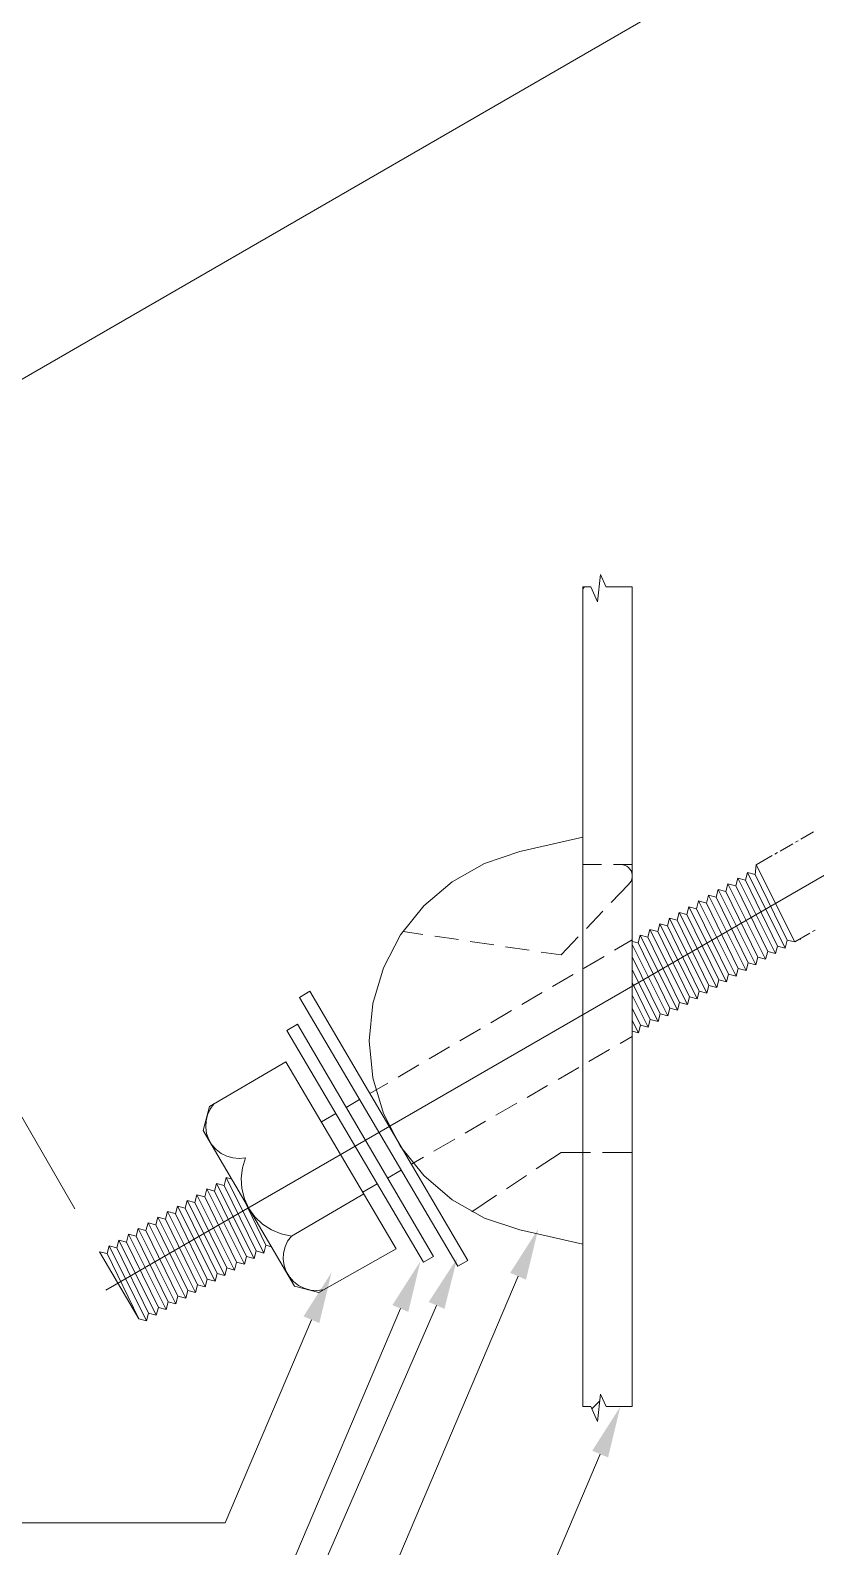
# Model space of a CAD drawing. Header units: millimetres. Extents: x 2 to 579, y 1 to 405.
# Drawn here: x 147.63 to 155.86, y 116.02 to 131.91 of the extents above; entities that cross this region are included whole.
import ezdxf

# ---------------------------------------------------------------- set-up
doc = ezdxf.new("R2010")
doc.units = ezdxf.units.MM
doc.linetypes.add('XKITLINE00', pattern=[0])
doc.layers.add('LinkedObject', color=7, linetype='Continuous', lineweight=0)

# ---------------------------------------------------------------- blocks, each defined once
blk = doc.blocks.new('*A4')
at = {"layer": 'LinkedObject'}
for points in [[(152.824, 118.821), (152.658, 118.892), (152.952, 119.354)], [(151.591, 118.483), (151.425, 118.554), (151.719, 119.016)], [(151.97, 118.515), (151.805, 118.587), (152.103, 119.046)], [(150.66, 118.366), (150.494, 118.436), (150.788, 118.898)], [(153.683, 116.958), (153.517, 117.028), (153.811, 117.49)]]:
    blk.add_hatch(color=6, dxfattribs=at).paths.add_polyline_path(points, flags=17)
at = {"layer": 'LinkedObject', "color": 6, "linetype": 'XKITLINE00', "lineweight": 0}
for p, q in [((144.194, 126.322), (185.588, 150.246)), ((153.697, 121.759), (168.518, 130.325)), ((148.1, 119.564), (143.744, 127.101)), ((152.741, 118.857), (148.586, 109.066)), ((151.887, 118.551), (148.973, 111.855)), ((150.577, 118.401), (149.674, 116.273)), ((151.508, 118.519), (149.929, 114.8)), ((153.6, 116.993), (149.31, 106.885)), ((149.674, 116.273), (140.133, 116.273))]:
    blk.add_line(p, q, dxfattribs=at)
at = {"layer": 'LinkedObject', "color": 9, "linetype": 'XKITLINE00', "lineweight": 0}
for p, q in [((153.572, 125.923), (153.605, 126.209)), ((153.605, 126.209), (153.662, 126.078)), ((153.418, 126.079), (153.501, 126.079)), ((153.418, 126.061), (153.435, 126.079)), ((153.501, 126.079), (153.572, 125.923)), ((153.662, 126.079), (153.936, 126.079)), ((159.383, 125.045), (148.423, 118.711)), ((155.7, 123.436), (155.835, 123.514)), ((155.483, 123.311), (155.618, 123.389)), ((155.645, 123.405), (155.673, 123.42)), ((155.233, 123.166), (155.402, 123.264)), ((155.429, 123.28), (155.456, 123.295)), ((155.637, 122.36), (155.796, 122.452)), ((155.823, 122.468), (155.85, 122.484))]:
    blk.add_line(p, q, dxfattribs=at)
at = {"layer": 'LinkedObject', "color": 7, "linetype": 'XKITLINE00', "lineweight": 0}
for p, q in [((153.418, 117.49), (153.418, 126.079)), ((153.936, 126.079), (153.936, 117.49)), ((153.418, 123.459), (152.76, 123.307)), ((152.76, 123.307), (152.39, 123.183)), ((152.39, 123.183), (152.051, 122.991)), ((152.051, 122.991), (151.754, 122.738)), ((151.754, 122.738), (151.511, 122.433)), ((151.511, 122.433), (151.331, 122.087)), ((151.331, 122.087), (151.22, 121.713)), ((151.22, 121.713), (151.183, 121.325)), ((151.183, 121.325), (151.22, 120.937)), ((151.22, 120.937), (151.331, 120.563)), ((151.331, 120.563), (151.511, 120.217)), ((151.511, 120.217), (151.754, 119.912)), ((151.754, 119.912), (152.051, 119.658)), ((152.051, 119.658), (152.39, 119.466)), ((152.39, 119.466), (152.76, 119.343)), ((153.418, 119.191), (152.76, 119.343)), ((148.551, 118.785), (148.551, 118.785)), ((153.572, 117.334), (153.605, 117.621)), ((153.605, 117.621), (153.662, 117.49)), ((153.502, 117.49), (153.418, 117.49)), ((153.502, 117.49), (153.572, 117.334)), ((153.512, 117.467), (153.597, 117.552)), ((153.936, 117.49), (153.662, 117.49))]:
    blk.add_line(p, q, dxfattribs=at)
at = {"layer": 'LinkedObject', "color": 1, "linetype": 'XKITLINE00', "lineweight": 0}
for p, q in [((153.418, 123.17), (153.614, 123.17)), ((153.739, 123.17), (153.936, 123.17)), ((153.839, 123.168), (153.818, 123.17)), ((153.86, 123.162), (153.839, 123.168)), ((153.88, 123.152), (153.86, 123.162)), ((153.898, 123.139), (153.88, 123.152)), ((153.912, 123.122), (153.898, 123.139)), ((155.233, 123.166), (155.223, 123.066)), ((155.233, 123.166), (155.637, 122.36)), ((153.911, 122.979), (153.923, 122.998)), ((153.924, 123.104), (153.912, 123.122)), ((153.923, 122.998), (153.931, 123.018)), ((153.932, 123.083), (153.924, 123.104)), ((153.931, 123.018), (153.935, 123.039)), ((153.935, 123.061), (153.932, 123.083)), ((153.935, 123.039), (153.935, 123.061)), ((155.04, 123.028), (155.019, 122.947)), ((155.121, 123.007), (155.04, 123.028)), ((155.04, 123.028), (155.435, 122.237)), ((155.142, 123.088), (155.121, 123.007)), ((155.456, 122.317), (155.121, 123.007)), ((155.223, 123.066), (155.142, 123.088)), ((155.142, 123.088), (155.537, 122.296)), ((155.558, 122.377), (155.223, 123.066)), ((153.896, 122.963), (153.716, 122.774)), ((153.896, 122.963), (153.911, 122.979)), ((154.734, 122.848), (154.712, 122.767)), ((154.814, 122.827), (154.734, 122.848)), ((154.734, 122.848), (155.128, 122.059)), ((154.836, 122.908), (154.814, 122.827)), ((155.149, 122.14), (154.814, 122.827)), ((154.917, 122.887), (154.836, 122.908)), ((154.836, 122.908), (155.23, 122.118)), ((154.938, 122.968), (154.917, 122.887)), ((155.251, 122.199), (154.917, 122.887)), ((155.019, 122.947), (154.938, 122.968)), ((154.938, 122.968), (155.332, 122.178)), ((155.354, 122.258), (155.019, 122.947)), ((153.629, 122.683), (153.457, 122.502)), ((154.427, 122.669), (154.406, 122.588)), ((154.508, 122.648), (154.427, 122.669)), ((154.427, 122.669), (154.82, 121.881)), ((154.529, 122.729), (154.508, 122.648)), ((154.61, 122.708), (154.529, 122.729)), ((154.529, 122.729), (154.923, 121.94)), ((154.631, 122.789), (154.61, 122.708)), ((154.944, 122.021), (154.61, 122.708)), ((154.712, 122.767), (154.631, 122.789)), ((154.631, 122.789), (155.025, 122)), ((155.046, 122.08), (154.712, 122.767)), ((154.223, 122.549), (154.202, 122.468)), ((154.304, 122.528), (154.223, 122.549)), ((154.223, 122.549), (154.616, 121.763)), ((154.325, 122.609), (154.304, 122.528)), ((154.637, 121.843), (154.304, 122.528)), ((154.406, 122.588), (154.325, 122.609)), ((154.325, 122.609), (154.718, 121.822)), ((154.739, 121.903), (154.406, 122.588)), ((154.842, 121.962), (154.508, 122.648)), ((151.536, 122.47), (151.745, 122.439)), ((151.869, 122.421), (152.116, 122.384)), ((152.239, 122.365), (152.487, 122.328)), ((153.37, 122.412), (153.19, 122.223)), ((153.931, 122.363), (153.936, 122.368)), ((153.998, 122.349), (153.936, 122.365)), ((154.019, 122.43), (153.998, 122.349)), ((154.33, 121.666), (153.998, 122.349)), ((154.1, 122.409), (154.019, 122.43)), ((154.019, 122.43), (154.411, 121.644)), ((154.121, 122.489), (154.1, 122.409)), ((154.432, 121.725), (154.1, 122.409)), ((154.202, 122.468), (154.121, 122.489)), ((154.121, 122.489), (154.513, 121.703)), ((154.534, 121.784), (154.202, 122.468)), ((155.558, 122.377), (155.537, 122.296)), ((155.637, 122.36), (155.558, 122.377)), ((155.698, 122.386), (155.698, 122.387)), ((152.61, 122.31), (152.858, 122.273)), ((152.981, 122.254), (153.19, 122.223)), ((153.936, 122.331), (154.308, 121.585)), ((154.227, 121.606), (153.936, 122.205)), ((155.251, 122.199), (155.23, 122.118)), ((155.332, 122.178), (155.251, 122.199)), ((155.354, 122.258), (155.332, 122.178)), ((155.435, 122.237), (155.354, 122.258)), ((155.456, 122.317), (155.435, 122.237)), ((155.537, 122.296), (155.456, 122.317)), ((153.936, 122.066), (154.206, 121.526)), ((155.046, 122.08), (155.025, 122)), ((155.128, 122.059), (155.046, 122.08)), ((155.149, 122.14), (155.128, 122.059)), ((155.23, 122.118), (155.149, 122.14)), ((154.125, 121.547), (153.936, 121.935)), ((154.739, 121.903), (154.718, 121.822)), ((154.82, 121.881), (154.739, 121.903)), ((154.842, 121.962), (154.82, 121.881)), ((154.923, 121.94), (154.842, 121.962)), ((154.944, 122.021), (154.923, 121.94)), ((155.025, 122), (154.944, 122.021)), ((150.562, 121.844), (150.452, 121.778)), ((152.11, 118.962), (150.452, 121.778)), ((150.562, 121.844), (152.215, 119.022)), ((153.936, 121.802), (154.104, 121.466)), ((154.432, 121.725), (154.411, 121.644)), ((154.513, 121.703), (154.432, 121.725)), ((154.534, 121.784), (154.513, 121.703)), ((154.616, 121.763), (154.534, 121.784)), ((154.637, 121.843), (154.616, 121.763)), ((154.718, 121.822), (154.637, 121.843)), ((154.022, 121.488), (153.936, 121.666)), ((154.227, 121.606), (154.206, 121.526)), ((154.308, 121.585), (154.227, 121.606)), ((154.33, 121.666), (154.308, 121.585)), ((154.411, 121.644), (154.33, 121.666)), ((153.936, 121.538), (154.001, 121.407)), ((154.001, 121.407), (153.936, 121.424)), ((154.022, 121.488), (154.001, 121.407)), ((154.104, 121.466), (154.022, 121.488)), ((154.125, 121.547), (154.104, 121.466)), ((154.206, 121.526), (154.125, 121.547)), ((152.931, 119.982), (153.19, 120.154)), ((153.19, 120.154), (153.5, 120.154)), ((153.625, 120.154), (153.936, 120.154)), ((149.583, 119.83), (149.562, 119.749)), ((149.583, 119.83), (149.977, 119.041)), ((149.664, 119.809), (149.583, 119.83)), ((149.685, 119.89), (149.664, 119.809)), ((149.999, 119.122), (149.664, 119.809)), ((149.685, 119.89), (150.08, 119.1)), ((149.743, 119.875), (149.685, 119.89)), ((152.619, 119.774), (152.827, 119.912)), ((149.277, 119.651), (149.256, 119.57)), ((149.277, 119.651), (149.67, 118.863)), ((149.358, 119.63), (149.277, 119.651)), ((149.379, 119.711), (149.358, 119.63)), ((149.379, 119.711), (149.772, 118.922)), ((149.46, 119.69), (149.379, 119.711)), ((149.481, 119.771), (149.46, 119.69)), ((149.794, 119.003), (149.46, 119.69)), ((149.481, 119.771), (149.875, 118.982)), ((149.562, 119.749), (149.481, 119.771)), ((149.896, 119.062), (149.562, 119.749)), ((150.101, 119.181), (149.861, 119.674)), ((152.256, 119.532), (152.515, 119.705)), ((149.071, 119.535), (149.05, 119.454)), ((149.152, 119.514), (149.071, 119.535)), ((149.071, 119.535), (149.465, 118.745)), ((149.175, 119.591), (149.154, 119.51)), ((149.487, 118.825), (149.154, 119.51)), ((149.175, 119.591), (149.568, 118.804)), ((149.256, 119.57), (149.175, 119.591)), ((149.589, 118.885), (149.256, 119.57)), ((149.691, 118.944), (149.358, 119.63)), ((148.764, 119.356), (148.743, 119.275)), ((148.764, 119.356), (149.158, 118.567)), ((148.845, 119.335), (148.764, 119.356)), ((148.867, 119.415), (148.845, 119.335)), ((149.179, 118.648), (148.845, 119.335)), ((148.867, 119.415), (149.261, 118.626)), ((148.947, 119.394), (148.867, 119.415)), ((148.969, 119.475), (148.947, 119.394)), ((149.282, 118.707), (148.947, 119.394)), ((148.969, 119.475), (149.363, 118.685)), ((149.05, 119.454), (148.969, 119.475)), ((149.384, 118.766), (149.05, 119.454)), ((148.458, 119.176), (148.437, 119.095)), ((148.539, 119.155), (148.458, 119.176)), ((148.458, 119.176), (148.851, 118.389)), ((148.56, 119.236), (148.539, 119.155)), ((148.641, 119.215), (148.56, 119.236)), ((148.56, 119.236), (148.953, 118.448)), ((148.662, 119.296), (148.641, 119.215)), ((148.975, 118.529), (148.641, 119.215)), ((148.662, 119.296), (149.056, 118.508)), ((148.743, 119.275), (148.662, 119.296)), ((149.077, 118.588), (148.743, 119.275)), ((150.101, 119.181), (150.08, 119.1)), ((150.159, 119.166), (150.101, 119.181)), ((148.77, 118.41), (148.358, 119.113)), ((148.358, 119.113), (148.437, 119.095)), ((148.77, 118.41), (148.437, 119.095)), ((148.872, 118.47), (148.539, 119.155)), ((149.896, 119.062), (149.875, 118.982)), ((149.977, 119.041), (149.896, 119.062)), ((149.999, 119.122), (149.977, 119.041)), ((150.08, 119.1), (149.999, 119.122)), ((152.215, 119.022), (152.11, 118.962)), ((149.589, 118.885), (149.568, 118.804)), ((149.67, 118.863), (149.589, 118.885)), ((149.691, 118.944), (149.67, 118.863)), ((149.772, 118.922), (149.691, 118.944)), ((149.794, 119.003), (149.772, 118.922)), ((149.875, 118.982), (149.794, 119.003)), ((149.282, 118.707), (149.261, 118.626)), ((149.363, 118.685), (149.282, 118.707)), ((149.384, 118.766), (149.363, 118.685)), ((149.465, 118.745), (149.384, 118.766)), ((149.487, 118.825), (149.465, 118.745)), ((149.568, 118.804), (149.487, 118.825)), ((149.077, 118.588), (149.056, 118.508)), ((149.158, 118.567), (149.077, 118.588)), ((149.179, 118.648), (149.158, 118.567)), ((149.261, 118.626), (149.179, 118.648)), ((148.851, 118.389), (148.77, 118.41)), ((148.872, 118.47), (148.851, 118.389)), ((148.953, 118.448), (148.872, 118.47)), ((148.975, 118.529), (148.953, 118.448)), ((149.056, 118.508), (148.975, 118.529))]:
    blk.add_line(p, q, dxfattribs=at)
at = {"layer": 'LinkedObject', "color": 4, "linetype": 'XKITLINE00', "lineweight": 0}
for p, q in [((153.936, 122.381), (153.749, 122.272)), ((153.641, 122.208), (153.426, 122.082)), ((153.318, 122.019), (153.102, 121.892)), ((152.994, 121.829), (152.779, 121.703)), ((152.671, 121.64), (152.455, 121.513)), ((152.347, 121.45), (152.131, 121.324)), ((152.024, 121.26), (151.808, 121.134)), ((153.483, 121.107), (153.699, 121.232)), ((153.808, 121.295), (153.936, 121.369)), ((151.7, 121.071), (151.484, 120.944)), ((153.159, 120.919), (153.375, 121.045)), ((151.377, 120.881), (151.19, 120.772)), ((152.834, 120.731), (153.05, 120.857)), ((151.081, 120.708), (150.94, 120.625)), ((152.509, 120.544), (152.726, 120.669)), ((150.832, 120.562), (150.681, 120.474)), ((152.185, 120.356), (152.401, 120.481)), ((151.86, 120.168), (152.077, 120.293)), ((151.373, 119.886), (151.517, 119.969)), ((151.624, 120.031), (151.752, 120.105)), ((151.115, 119.736), (151.266, 119.824))]:
    blk.add_line(p, q, dxfattribs=at)
at = {"layer": 'LinkedObject', "color": 2, "linetype": 'XKITLINE00', "lineweight": 0}
for p, q in [((150.43, 121.497), (150.319, 121.432)), ((151.75, 119.003), (150.319, 121.432)), ((150.43, 121.497), (151.855, 119.064)), ((151.855, 119.064), (151.75, 119.003))]:
    blk.add_line(p, q, dxfattribs=at)
at = {"layer": 'LinkedObject', "color": 3, "linetype": 'XKITLINE00', "lineweight": 0}
for p, q in [((149.511, 120.636), (150.31, 121.103)), ((151.465, 119.143), (150.31, 121.103)), ((149.445, 120.385), (149.511, 120.636)), ((149.517, 120.609), (149.49, 120.549)), ((149.556, 120.662), (149.517, 120.609)), ((149.474, 120.484), (149.47, 120.418)), ((149.49, 120.549), (149.474, 120.484)), ((149.445, 120.385), (150.401, 118.753)), ((149.47, 120.418), (149.48, 120.353)), ((149.48, 120.353), (149.502, 120.29)), ((149.502, 120.29), (149.535, 120.233)), ((149.535, 120.233), (149.579, 120.184)), ((149.579, 120.184), (149.632, 120.143)), ((149.632, 120.143), (149.691, 120.114)), ((149.691, 120.114), (149.755, 120.096)), ((149.755, 120.096), (149.821, 120.091)), ((149.821, 120.091), (149.887, 120.099)), ((149.854, 119.994), (149.84, 119.884)), ((149.887, 120.099), (149.854, 119.994)), ((149.84, 119.884), (149.848, 119.775)), ((149.848, 119.775), (149.875, 119.668)), ((149.875, 119.668), (149.922, 119.568)), ((150.367, 119.278), (151.124, 119.721)), ((149.922, 119.568), (149.986, 119.479)), ((149.986, 119.479), (150.066, 119.403)), ((150.066, 119.403), (150.158, 119.343)), ((150.158, 119.343), (150.26, 119.301)), ((150.26, 119.301), (150.367, 119.278)), ((150.328, 119.225), (150.301, 119.165)), ((150.367, 119.278), (150.328, 119.225)), ((150.285, 119.1), (150.281, 119.034)), ((150.281, 119.034), (150.291, 118.969)), ((150.301, 119.165), (150.285, 119.1)), ((150.656, 118.687), (151.465, 119.143)), ((150.291, 118.969), (150.313, 118.906)), ((150.313, 118.906), (150.346, 118.849)), ((150.346, 118.849), (150.39, 118.8)), ((150.39, 118.8), (150.443, 118.759)), ((150.401, 118.753), (150.656, 118.687)), ((150.443, 118.759), (150.502, 118.73)), ((150.502, 118.73), (150.566, 118.712)), ((150.566, 118.712), (150.632, 118.707)), ((150.632, 118.707), (150.698, 118.715))]:
    blk.add_line(p, q, dxfattribs=at)

msp = doc.modelspace()

# ---------------------------------------------------------------- block references
at = {"lineweight": 0}
msp.add_blockref('*A4', (0, 0), dxfattribs=at)

doc.saveas('drawing.dxf')
